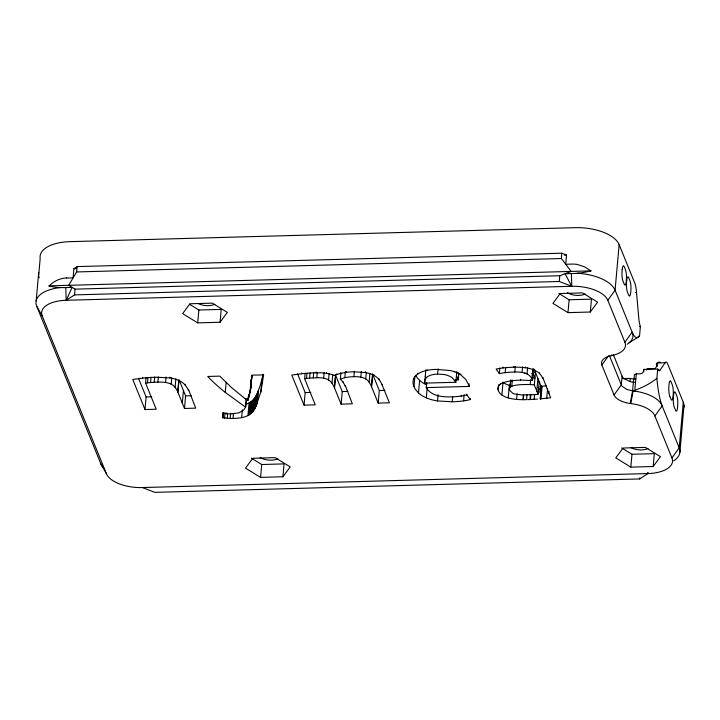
<?xml version="1.0" encoding="UTF-8"?>
<svg xmlns="http://www.w3.org/2000/svg" width="720" height="720" viewBox="0 0 720 720"><rect width="100%" height="100%" fill="white"/><g stroke="black" fill="none" stroke-linecap="round" stroke-linejoin="round"><path stroke-width="1.08" d="M233.415 413.748L233.028 418.464A22.833 10.899 5.1 0 1 230.184 418.446L224.586 418.032A12.735 6.075 5.1 0 1 222.831 417.78L223.137 412.461M77.157 266.598L76.608 271.953L68.706 285.327L75.078 289.143L559.818 275.733L571.203 271.422L561.357 258.543L561.726 253.197L77.157 266.598L73.917 268.695L73.098 277.893L66.6 278.073M679.896 452.277L684 405.567M36.162 300.906L38.691 272.538M106.344 473.58L100.845 463.851L36.702 306.198A37.233 17.766 5.1 0 1 60.309 287.586A41.247 12.186 -5.4 0 0 65.79 287.55L72.126 287.379L66.249 300.267L74.565 294.894L75.078 289.143M146.043 377.829L145.575 383.067L156.222 409.248L144.999 409.554L132.75 379.44L142.596 378.144L142.668 377.361M144.999 409.554L146.124 396.981L138.519 378.288M145.575 383.067L147.492 382.833L147.96 377.595M147.492 382.833L150.552 382.536L151.02 377.298M150.552 382.536L154.17 382.284L154.638 377.046M154.17 382.284L157.887 382.122L158.355 376.884M188.604 389.727L195.705 408.159L184.482 408.465L177.741 391.887A54.927 26.208 5.1 0 0 175.104 387.378A17.154 8.181 5.1 0 0 171.171 384.165A10.521 5.022 5.1 0 0 165.609 382.482L166.095 376.983M188.487 390.402L188.406 390.213A54.162 25.848 5.1 0 0 185.058 384.993A23.436 11.178 5.1 0 0 179.064 380.601A19.908 9.504 5.1 0 0 169.965 377.901L170.037 377.118M171.171 384.165L171.738 377.883M175.104 387.378L175.878 378.729M177.741 391.887L178.794 380.097M177.876 392.247L178.929 380.457M179.064 380.601L179.136 379.818M182.295 403.11L183.42 390.528M185.058 384.993L185.13 384.201M184.482 408.465L185.598 395.892L179.406 380.655M188.406 390.213L188.478 389.43M197.712 322.875L182.655 313.632L189.936 303.768L212.283 303.147L227.34 312.399L220.059 322.263L197.712 322.875L198.864 310.014L189.45 304.236M220.059 322.263L221.202 309.402L198.864 310.014M222.831 417.78L223.299 412.533M223.065 413.244A21.888 10.449 5.1 0 0 226.737 413.721A17.064 8.145 5.1 0 0 231.012 413.874L239.004 412.821L243.567 410.121L245.619 407.223L246.375 398.808L245.592 407.169L225.27 392.409L226.179 382.194M224.586 418.032L225.072 412.524M226.737 413.721L226.8 412.929M227.25 418.284L227.628 414.099M230.184 418.446L230.652 413.208M233.406 418.455A30.933 14.76 5.1 0 0 241.632 417.618L242.334 409.761M247.86 400.68L248.148 397.539M248.409 396.684L248.13 399.825L250.65 388.98L251.955 375.138L263.628 374.922L260.829 392.031L255.492 407.493L256.635 394.884L260.316 385.281L263.097 374.247M248.481 398.664L248.85 394.47M248.931 397.044L249.219 393.894M249.345 395.451L249.723 391.257M249.669 394.092L249.948 390.951M241.632 417.618A21.456 10.233 5.1 0 0 247.941 415.575L249.066 402.993L253.251 399.924L256.662 394.83M250.02 392.499L250.578 386.208M250.947 382.014L251.307 379.062M250.308 390.978L250.686 386.784M250.965 383.643L251.343 379.449M250.587 389.403L251.91 375.48M247.995 415.548L248.814 415.089L249.939 402.507M248.814 415.089L249.822 414.45L250.947 401.877M255.483 407.52L253.044 411.426L250.164 414.216L251.334 401.598M251.199 413.397L252.324 400.815M251.595 413.037L252.72 400.455M252.009 412.632L253.134 400.05M252.378 412.227L253.503 399.645M252.918 411.588L254.034 399.006M253.314 411.075L254.439 398.502M254.16 409.887L255.285 397.305M254.925 408.609L256.05 396.036M255.294 407.916L256.419 395.334M255.969 406.44L257.067 393.912M256.293 405.684L257.418 393.111M256.878 404.28L258.003 391.707M257.22 403.425L258.345 390.843M260.829 392.031L261.954 379.458M260.568 477.378L245.511 468.135L252.792 458.262L275.13 457.65L290.196 466.893L282.915 476.766L260.568 477.378L261.711 464.517L251.361 458.154M282.915 476.766L284.058 463.896L261.711 464.517M305.1 373.428L304.632 378.666L315.279 404.847L304.056 405.162L291.798 375.039L301.59 373.743L301.662 372.96M304.056 405.162L305.172 392.58L297.567 373.887M304.632 378.666A9.027 4.302 5.1 0 1 304.92 378.63L306.486 378.432L306.954 373.194M306.486 378.432L309.6 378.135L310.068 372.897M309.6 378.135L313.227 377.892L313.695 372.645M301.59 373.743A89.784 42.84 5.1 0 1 315.171 372.825L316.044 372.807L316.116 372.015M313.227 377.892L316.827 377.73L317.295 372.483M345.303 385.551L352.35 403.821L341.118 404.136L334.386 387.576A66.456 31.707 5.1 0 0 332.001 383.22A19.719 9.414 5.1 0 0 328.554 379.998A9.648 4.608 5.1 0 0 323.658 378.171L324.153 372.672M382.311 384.381L382.239 385.173A70.659 33.714 5.1 0 0 379.098 379.683A23.823 11.367 5.1 0 0 373.752 375.246A17.406 8.307 5.1 0 0 365.364 372.492L353.106 371.781A30.609 14.607 5.1 0 0 346.266 372.357A48.249 23.022 5.1 0 0 340.713 373.419A29.79 14.211 5.1 0 0 336.672 374.589L334.764 375.318A18.864 9 5.1 0 0 334.35 375.498A18.207 8.685 5.1 0 0 326.511 373.329L326.583 372.546M328.554 379.998L329.112 373.707M332.001 383.22L332.775 374.571M334.386 387.576L335.511 375.003A66.456 31.707 5.1 0 0 335.394 374.724M334.521 387.909L335.637 375.318L342.243 391.554L341.118 404.136M336.672 374.589L336.735 373.797M340.713 373.419L340.785 372.636M345.231 386.334A63.27 30.186 5.1 0 0 343.206 382.545A42.525 20.295 5.1 0 0 340.371 379.188L340.866 373.689M343.206 382.545L343.278 381.762M340.371 379.188L343.647 378.018A44.874 21.411 5.1 0 1 344.835 377.703L345.402 371.421M346.266 372.357L346.329 371.574M344.835 377.703A25.452 12.141 5.1 0 1 353.097 376.722L353.889 376.704L354.384 371.196M382.329 385.38L389.412 402.795L378.18 403.11L371.448 386.541A73.314 34.983 5.1 0 0 369.126 382.194A18.882 9.009 5.1 0 0 365.742 378.972A9.639 4.599 5.1 0 0 360.846 377.145L361.332 371.637M365.364 372.492L365.436 371.709M365.742 378.972L366.3 372.681M369.126 382.194L369.9 373.545M371.448 386.541L372.573 373.959M371.583 386.883L372.636 375.093M373.752 375.246L373.815 374.463M379.098 379.683L379.161 378.9M378.18 403.11L379.305 390.528L372.708 374.31M414.9 376.281L413.991 386.496A40.968 19.548 5.1 0 1 413.478 379.242L413.55 378.459M413.478 379.242A31.095 14.832 5.1 0 1 417.807 373.968L417.87 373.185M470.394 398.745L470.322 399.537A34.083 16.263 5.1 0 1 463.608 400.86A52.308 24.957 5.1 0 1 452.196 401.787L437.508 400.95A27.063 12.915 5.1 0 1 426.303 397.854A28.44 13.572 5.1 0 1 418.491 392.913L419.616 380.34A44.604 21.285 5.1 0 1 415.728 375.282M456.804 371.592L455.85 382.266L424.701 383.13L425.817 369.891M417.807 373.968A26.64 12.708 5.1 0 1 425.745 370.674L426.906 370.404L426.978 369.621M470.322 399.537L466.866 394.929A36.558 17.442 5.1 0 1 461.169 396.081A42.048 20.061 5.1 0 1 451.413 396.864C442.494 397.134 431.289 396.27 426.285 387.603L426.717 382.707M426.303 397.854L427.212 387.639M424.701 383.13A27.99 13.356 5.1 0 1 424.926 379.926A18.423 8.793 5.1 0 1 427.014 377.091A16.47 7.857 5.1 0 1 431.235 375.012A15.156 7.227 5.1 0 1 437.445 374.085L438.219 368.838M437.508 400.95L438.075 394.668M452.232 401.787L452.664 396.54M454.923 379.971L458.289 379.872L458.793 374.157L458.064 372.366M461.169 396.081L461.241 395.289M463.608 400.86L464.166 394.578M466.866 394.929L466.938 394.137M426.285 387.603L469.26 386.415A17.865 8.523 5.1 0 0 468.972 385.398L469.098 383.796M469.26 386.415L469.332 385.632M520.821 379.251L520.749 380.106L532.53 380.565L531.9 379.008A25.803 12.312 5.1 0 0 530.19 376.317A12.879 6.147 5.1 0 0 527.049 373.995A11.259 5.373 5.1 0 0 522.081 372.438A17.199 8.208 5.1 0 0 515.394 371.988L514.161 372.024A54.324 25.92 5.1 0 0 505.206 372.663A34.938 16.668 5.1 0 0 499.32 373.644L499.806 368.145M498.105 390.195A18.297 8.73 5.1 0 1 498.528 385.965L498.6 385.182M498.699 384.939L498.321 390.726A22.266 10.629 5.1 0 0 501.894 394.983A16.119 7.686 5.1 0 0 508.212 397.908A22.338 10.656 5.1 0 0 516.627 399.393A42.246 20.16 5.1 0 0 521.739 399.681L522.945 399.699L523.341 394.983M500.355 384.219L500.427 383.427M499.32 373.644L496.116 369.09A35.433 16.902 5.1 0 1 502.983 367.965L503.055 367.182M501.894 394.983L503.01 382.401A16.119 7.686 5.1 0 0 509.337 385.335A22.338 10.656 5.1 0 0 510.363 385.605M498.528 385.965A17.208 8.208 5.1 0 1 503.055 382.824L503.118 382.041M505.206 372.663L505.629 367.947M508.212 397.908L509.337 385.335M510.102 383.778L509.535 390.069L512.685 393.255A7.344 3.501 5.1 0 0 514.053 393.813L521.406 394.938L533.088 394.695A31.518 15.039 5.1 0 0 538.092 394.218L539.208 381.645A31.518 15.039 5.1 0 1 538.272 381.762M509.445 389.871A8.433 4.023 5.1 0 1 510.048 387.432L510.705 380.088M503.055 382.824A27.171 12.96 5.1 0 1 510.822 380.925L510.894 380.142M511.749 386.361L512.316 380.07M502.983 367.965A63.972 30.528 5.1 0 1 513.414 367.227L513.864 366.426M514.809 372.006L515.259 366.507M516.627 399.393L517.122 393.894M522.081 372.438L522.576 366.939M542.763 377.442L542.691 378.234A37.629 17.955 5.1 0 0 539.604 373.644A19.215 9.171 5.1 0 0 534.033 369.999A18.945 9.036 5.1 0 0 525.555 367.767L525.627 366.975M523.719 394.983L523.296 399.708L526.428 399.672M527.049 373.995L527.607 367.704M526.581 399.663L527.049 394.947M510.048 387.432A11.385 5.436 5.1 0 1 513.342 385.767A16.956 8.091 5.1 0 1 518.229 384.885A43.29 20.655 5.1 0 1 523.53 384.552L523.971 384.543A44.667 21.312 5.1 0 1 530.199 384.579L530.631 379.683M529.983 399.537L530.424 394.641M531.9 379.008L532.809 368.793M530.892 394.614L530.397 399.519L537.435 399.069M532.53 380.565L533.574 368.937M534.033 369.999L534.105 369.216M538.092 394.218L534.33 384.975L535.446 372.402A14.778 7.056 5.1 0 0 534.429 372.249M534.114 399.303L534.546 394.407M536.805 391.068L537.93 378.486M539.604 373.644L539.676 372.861M538.119 392.202L540.594 392.013L541.098 386.289L534.375 369.756M540.153 398.853L541.269 386.28M540.567 398.826L541.692 386.244M540.774 398.808L542.16 386.208L546.228 385.83M542.835 377.622L550.647 397.791L541.044 398.781M546.741 398.232L547.578 388.8M548.838 393.327L549.018 391.23M142.443 487.548L154.818 492.354L639.657 478.935L647.973 473.562A30.699 14.652 5.1 0 0 671.94 457.911L654.894 415.989A27.594 13.167 5.1 0 0 630.765 403.569L630.261 403.497A19.593 9.351 5.1 0 1 614.052 394.965L601.866 365.004A19.593 9.351 5.1 0 1 611.289 355.68A27.594 13.167 5.1 0 0 624.87 342.207L607.815 300.276A30.699 14.652 5.1 0 0 571.779 286.29L559.305 281.484L559.818 275.733M561.726 253.197L566.55 255.069L565.731 264.267L572.202 264.087A25.227 24.039 40.9 0 1 577.278 264.465L584.478 266.805L591.003 270.873A30.96 9.153 -5.4 0 1 577.035 273.321A41.238 12.186 -5.4 0 1 571.392 273.564L565.083 273.735L571.707 286.29L66.177 300.276A30.699 14.652 5.1 0 0 42.201 315.918L106.407 473.733A30.33 14.472 5.1 0 0 142.011 487.557L647.973 473.562L648.234 472.734M567.972 312.633L552.915 303.39L560.196 293.526L582.543 292.905L597.6 302.148L590.319 312.021L567.972 312.633L569.124 299.772L558.774 293.418M590.319 312.021L591.471 299.151L569.124 299.772M619.146 244.638L615.078 290.196L632.142 332.136A46.854 9.819 88.4 0 0 639.558 335.808L640.386 326.484A14.238 2.988 88.4 0 1 638.784 318.204L636.534 292.437A14.373 3.015 88.4 0 0 634.851 283.248L619.146 244.638A37.233 17.766 5.1 0 0 575.451 227.673L69.849 241.659A37.233 17.766 5.1 0 0 40.176 258.588L38.646 275.742A37.233 17.766 5.1 0 0 39.24 277.794M613.278 354.51L622.098 376.2L621.324 384.885L614.052 394.965M635.562 382.212A9.666 4.608 5.1 0 1 633.384 382.149A10.17 4.851 5.1 0 1 629.964 381.564L630.243 378.423A10.17 4.851 5.1 0 0 633.663 379.008A9.666 4.608 5.1 0 0 635.841 379.062A3.312 1.584 5.1 0 0 634.356 379.557M633.663 378.999L632.61 390.825L630.261 403.497M634.059 378.63L634.338 375.543A3.312 1.584 5.1 0 1 636.3 373.923L640.089 373.815A3.294 2.817 -22.1 0 0 643.536 370.863L643.662 369.441L657.702 369.054A14.238 2.988 88.4 0 0 659.943 370.224L665.154 362.781A14.373 3.015 88.4 0 1 667.584 363.69L683.28 402.273A37.233 17.766 5.1 0 1 683.883 407.259M636.3 373.923L634.842 390.231A63.864 54.504 -22.1 0 0 656.874 378.369L657.702 369.054M630.828 467.136L615.771 457.884L623.052 448.02L645.399 447.408L660.456 456.651L653.175 466.515L630.828 467.136L631.98 454.275L621.621 447.912M639.657 478.935L639.756 477.864M653.175 466.515L654.318 453.654L631.98 454.275M683.28 402.273L679.212 447.831A37.233 17.766 5.1 0 1 673.614 460.908M251.91 375.462L250.803 387.954M630.765 403.569L633.114 390.879L626.994 389.529L622.242 386.37A15.21 7.254 5.1 0 1 621.324 384.885L609.561 355.959M251.136 379.917L250.929 380.916M247.878 400.626L247.329 400.293M611.289 355.68L611.766 354.834M646.335 369.99L647.208 368.748L655.191 368.523L657.702 364.941L656.325 364.221L657.171 362.997L665.154 362.781M607.815 300.276L615.078 290.196A37.233 17.766 5.1 0 0 577.026 273.285M601.866 365.004L608.535 355.77M671.94 457.911L679.212 447.831L662.157 405.909A46.854 9.819 88.4 0 1 656.874 378.369M624.87 342.207L632.142 332.136A33.093 15.795 5.1 0 1 627.21 344.25M654.894 415.989L662.157 405.909A33.084 15.795 5.1 0 0 633.114 390.888M249.066 402.993L249.12 402.966A21.456 10.233 5.1 0 1 245.304 404.442M541.809 386.235L541.296 386.28M540.72 398.808L540.198 398.853M541.098 386.289L540.063 386.379M316.827 377.73L317.349 377.712A15.327 7.317 5.1 0 1 323.658 378.171M353.889 376.704L354.465 376.677A15.66 7.47 5.1 0 1 360.846 377.145M529.848 399.546L528.741 399.591M316.044 372.807L316.809 372.78A28.224 13.464 5.1 0 1 326.511 373.329M513.792 367.218L514.629 367.182A33.327 15.903 5.1 0 1 525.555 367.767M157.887 382.122L158.463 382.104A21.717 10.359 5.1 0 1 165.609 382.482M528.462 399.6L527.769 399.627M73.917 268.695L76.158 268.632M564.309 255.132L566.55 255.069M76.608 271.953L561.357 258.543M591.003 270.873L48.897 285.867A30.978 9.153 -5.4 0 0 60.264 287.613M74.565 294.894L559.305 281.484M635.544 292.464L636.534 292.437M639.513 326.511L640.386 326.484M458.793 374.157L460.899 374.103M657.783 370.287L659.943 370.224M622.863 378.63L630.243 378.423M146.124 396.981L151.731 396.828M185.598 395.892L191.214 395.73M305.172 392.58L310.788 392.427M342.243 391.554L347.859 391.401M379.305 390.528L384.921 390.375M437.733 374.085L444.141 374.517A12.483 5.958 5.1 0 1 446.958 375.201L449.541 376.2A16.524 7.884 5.1 0 1 452.259 377.784L455.85 382.266M524.439 373.23L526.032 373.266M531.684 373.59L533.142 373.707L534.942 378.117A14.778 7.056 5.1 0 0 532.368 377.802M169.965 377.901L156.258 377.226A90.9 43.371 5.1 0 0 142.596 378.144M629.964 381.564L623.817 378.513A15.048 7.182 5.1 0 1 622.098 376.2M454.824 371.871L456.984 372.735A23.139 11.043 5.1 0 1 460.737 374.796L465.651 379.332L468.963 385.371M247.149 400.167L245.052 398.628M244.908 398.52L231.669 387.693L219.807 376.128L207.729 376.461A272.889 130.212 5.1 0 0 225.27 392.409M647.451 472.761L647.973 473.562M36.702 306.198L42.201 315.918M669.771 396.135L671.04 399.258A7.425 1.557 88.4 0 0 673.074 396.387L673.2 394.947A7.389 1.548 88.4 0 0 672.327 384.912L671.04 381.735A7.398 1.548 88.4 0 0 669.015 384.651L668.889 386.109A7.425 1.557 88.4 0 0 669.753 396.108M656.325 364.221L657.153 366.273M643.536 370.863L643.887 371.736M540.594 392.013L538.704 387.36A31.518 15.039 5.1 0 1 537.768 387.486M456.462 375.399L458.289 379.872M425.313 376.263L425.943 378.054M571.392 273.564L571.779 286.29M65.79 287.55L66.177 300.276M425.826 370.548A27.99 13.356 5.1 0 1 425.79 370.35M426.906 370.404A29.331 13.995 5.1 0 1 435.951 369.369L450.108 370.521A21.456 10.242 5.1 0 1 454.824 371.871M426.816 385.011A28.44 13.572 5.1 0 1 419.616 380.34M418.491 392.913A44.604 21.285 5.1 0 1 414.081 386.721M530.199 384.579A14.778 7.056 5.1 0 1 534.33 384.975M510.822 380.925A47.052 22.455 5.1 0 1 520.551 380.115M639.558 335.808A63.864 54.504 -22.1 0 1 629.091 342.648M103.788 468.351A36.864 17.595 5.1 0 1 100.908 464.004M635.121 390.942A10.8 6.93 -16.8 0 1 632.61 391.581M644.067 370.26A14.238 2.988 88.4 0 1 643.662 369.441M277.785 458.739A11.43 5.454 5.1 0 1 260.109 457.461M214.929 304.236A11.43 5.454 5.1 0 1 198.018 303.426M585.189 293.994A11.43 5.454 5.1 0 1 567.513 292.716M648.045 448.497A11.43 5.454 5.1 0 1 631.143 447.687M657.171 363.042A13.995 5.265 -70.5 0 1 660.537 362.538M49.086 286.056A28.17 26.847 40.9 0 1 66.573 277.866M622.197 269.559L622.062 271.008A7.416 1.557 88.4 0 0 622.953 281.07L624.222 284.184A7.434 1.557 88.4 0 0 626.247 281.286L626.373 279.846A7.389 1.548 88.4 0 0 625.5 269.811L624.222 266.661A7.389 1.548 88.4 0 0 622.197 269.559M626.679 280.575L626.544 282.024A7.416 1.557 88.4 0 0 627.435 292.086L628.713 295.2A7.434 1.557 88.4 0 0 630.729 292.311L630.864 290.862A7.389 1.548 88.4 0 0 629.991 280.836L628.704 277.677A7.389 1.548 88.4 0 0 626.679 280.575M673.506 395.676L673.371 397.125A7.443 1.557 88.4 0 0 674.244 407.133L675.522 410.283A7.425 1.557 88.4 0 0 677.556 407.403L677.691 405.963A7.389 1.548 88.4 0 0 676.809 395.937L675.522 392.76A7.398 1.548 88.4 0 0 673.497 395.676"/></g></svg>
